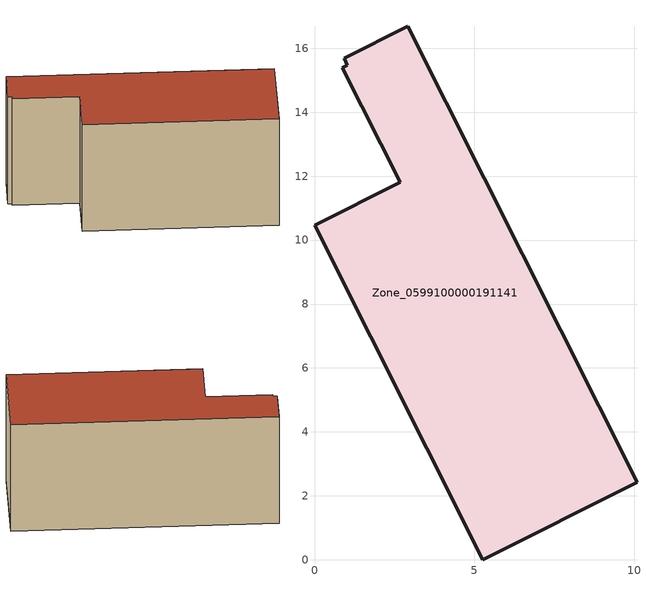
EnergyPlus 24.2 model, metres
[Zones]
Zone_0599100000191141
 floor ground (C_G): 0.87,15.39 1.03,15.47 0.92,15.69 2.91,16.69 10.09,2.42 5.27,0 0,10.46 2.68,11.81 z0
 wall outside (C_F): 0,10.46 5.27,0 10.09,2.42 2.91,16.69 0.92,15.69 1.03,15.47 0.87,15.39 2.68,11.81 0,10.46 z0:7.59
 roof outside (C_R): 1.03,15.47 0.87,15.39 2.68,11.81 0,10.46 5.27,0 10.09,2.42 2.91,16.69 0.92,15.69 z7.59
[BUILDING]
Pand.0599100000191141: North Axis=0; Terrain=City; Loads Convergence Tolerance Value=0.04; Temperature Convergence Tolerance Value=0.4; Solar Distribution=FullExterior; Maximum Number of Warmup Days=25; Minimum Number of Warmup Days=1
[Site:Location]
Rotterdam.The.Hague.AP_ZH_NLD Design_Conditions: Latitude=51.96; Longitude=4.45; Time Zone=1; Elevation=-4.5
[SITE:GROUNDTEMPERATURE:BUILDINGSURFACE]
18, 18, 18, 18, 18, 18, 18, 18, 18, 18, 18, 18
[MATERIAL] Thermal Absorptance=0.9; Solar Absorptance=0.7; Visible Absorptance=0.7
Name | Roughness | Thickness | Conductivity | Density | Specific Heat
G.TI.1975-1991 | MediumSmooth | 0.15 | 0.288461 | 540 | 1210
F.TI.1975-1991 | Rough | 0.3 | 0.230769 | 1920 | 840
R.TI.1975-1991 | MediumRough | 0.2 | 0.153846 | 1500 | 1000
[CONSTRUCTION]
C_G: G.TI.1975-1991
C_F: F.TI.1975-1991
C_R: R.TI.1975-1991
[ZONE]
Zone_0599100000191141: Type=1; Multiplier=1; Ceiling Height=Autocalculate; Volume=Autocalculate; Floor Area=autocalculate; Part of Total Floor Area=Yes
[ZONEINFILTRATION:DESIGNFLOWRATE]
Infil_Zone_0599100000191141: Zone or ZoneList or Space or SpaceList=Zone_0599100000191141; Schedule=AlwaysOn; Design Flow Rate Calculation Method=Flow/Area; Flow Rate per Floor Area=0.003; Constant Term Coefficient=1; Temperature Term Coefficient=0; Velocity Term Coefficient=0; Velocity Squared Term Coefficient=0
[HVACTEMPLATE:ZONE:IDEALLOADSAIRSYSTEM]
Zone_0599100000191141: Maximum Heating Supply Air Temperature=50; Minimum Cooling Supply Air Temperature=13; Maximum Heating Supply Air Humidity Ratio=0.0156; Minimum Cooling Supply Air Humidity Ratio=0.0077; Heating Limit=NoLimit; Cooling Limit=NoLimit; Dehumidification Control Type=ConstantSensibleHeatRatio; Cooling Sensible Heat Ratio=0.7; Dehumidification Setpoint=60; Humidification Control Type=None; Humidification Setpoint=30; Outdoor Air Method=None; Outdoor Air Flow Rate per Person=0.00944; Outdoor Air Flow Rate per Zone Floor Area=0; Outdoor Air Flow Rate per Zone=0; Demand Controlled Ventilation Type=None; Outdoor Air Economizer Type=NoEconomizer; Heat Recovery Type=None; Sensible Heat Recovery Effectiveness=0.7; Latent Heat Recovery Effectiveness=0.65
[ZONECONTROL:THERMOSTAT]
ThermostatControl_Zone_0599100000191141: Zone or ZoneList=Zone_0599100000191141; Control Type Schedule=DualSetpointControlType; Control 1=Thermostat_Zone_0599100000191141; Temperature Difference Between Cutout And Setpoint=0
[THERMOSTATSETPOINT:DUALSETPOINT]
Thermostat_Zone_0599100000191141: Heating Setpoint Temperature Schedule=HeatingSetpoint_Zone_0599100000191141; Cooling Setpoint Temperature Schedule=CoolingSetpoint_Zone_0599100000191141
[SCHEDULE:COMPACT]
HeatingSetpoint_Zone_0599100000191141: Through: 12/31, For: AllDays, Until: 24:00, 21
CoolingSetpoint_Zone_0599100000191141: Through: 12/31, For: AllDays, Until: 24:00, 24
DualSetpointControlType: Through: 12/31, For: AllDays, Until: 24:00, 4
AlwaysOn: Through: 12/31, For: AllDays, Until: 24:00, 1
